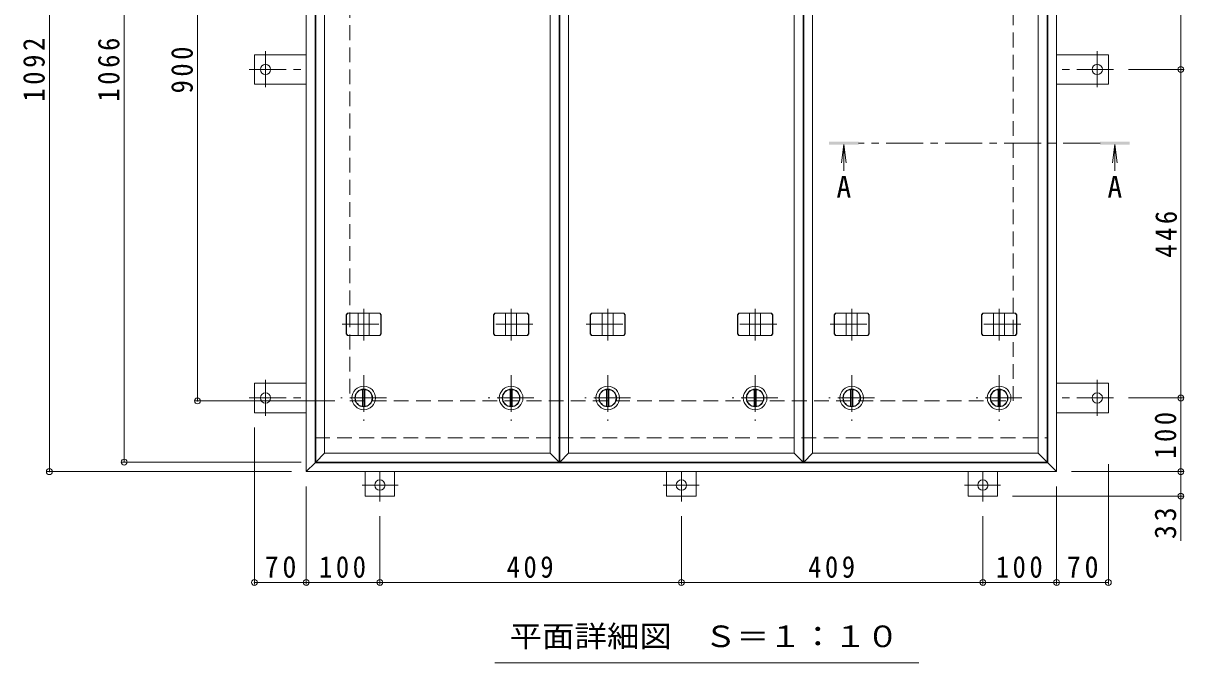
# Model space of a CAD drawing. Units: millimetres on the paper, enlarged 2 times, with parts at other scales. Extents: x -494 to 546, y -392 to 384.
# Drawn here: x -373.6 to -58.7, y 36.4 to 210.1 of the extents above; entities that cross this region are included whole.
import ezdxf
from ezdxf.enums import TextEntityAlignment as Align

# ---------------------------------------------------------------- set-up
doc = ezdxf.new("R2010")
doc.units = ezdxf.units.MM
doc.header["$LTSCALE"] = 2
doc.header["$PDMODE"] = 32
doc.header["$PDSIZE"] = 1.6
doc.linetypes.add('CHAIN1', pattern=[8, 5, -1, 1, -1])
doc.linetypes.add('DASHED2', pattern=[3, 2, -1])
for name, color, linetype, lineweight in [('0-1_躯体', 2, 'Continuous', 9), ('0-2_仕上', 3, 'Continuous', 9), ('0-3_建具', 4, 'Continuous', 9), ('0-4_その他', 7, 'Continuous', 9), ('0-5_寸法', 4, 'Continuous', 9), ('0-E', 3, 'CHAIN1', 9), ('0-F', 7, 'Continuous', 9)]:
    doc.layers.add(name, color=color, linetype=linetype, lineweight=lineweight)
doc.styles.add('ＭＳ ゴシック', font='')
doc.styles.get('ＭＳ ゴシック').set_extended_font_data('MS Gothic')

msp = doc.modelspace()

# ---------------------------------------------------------------- linework, layer by layer
at = {"layer": '0-1_躯体', "linetype": 'DASHED2'}
for p, q in [((-285.011, 287.525), (-285.011, 107.525)), ((-105.011, 107.525), (-105.011, 287.525)), ((-285.011, 107.525), (-105.011, 107.525)), ((-294.411, 97.525), (-95.611, 97.525))]:
    msp.add_line(p, q, dxfattribs=at)
at = {"layer": '0-1_躯体', "color": 3}
for p, q in [((-310.851, 193.525), (-310.851, 201.525)), ((-296.811, 201.525), (-310.851, 201.525)), ((-93.211, 201.525), (-79.171, 201.525)), ((-79.171, 193.525), (-79.171, 201.525)), ((-296.811, 193.525), (-310.851, 193.525)), ((-93.211, 193.525), (-79.171, 193.525)), ((-310.851, 104.325), (-310.851, 112.325)), ((-296.811, 112.325), (-310.851, 112.325)), ((-93.211, 112.325), (-79.171, 112.325)), ((-79.171, 104.325), (-79.171, 112.325)), ((-296.811, 104.325), (-310.851, 104.325)), ((-93.211, 104.325), (-79.171, 104.325)), ((-280.811, 88.325), (-280.811, 81.685)), ((-272.811, 88.325), (-272.811, 81.685)), ((-199.011, 88.325), (-199.011, 81.685)), ((-191.011, 88.325), (-191.011, 81.685)), ((-117.211, 88.325), (-117.211, 81.685)), ((-109.211, 88.325), (-109.211, 81.685)), ((-280.811, 81.685), (-272.811, 81.685)), ((-191.011, 81.685), (-199.011, 81.685)), ((-109.211, 81.685), (-117.211, 81.685))]:
    msp.add_line(p, q, dxfattribs=at)
at = {"layer": '0-1_躯体', "linetype": 'CHAIN1'}
for p, q in [((-281.211, 114.525), (-281.211, 102.125)), ((-241.211, 114.525), (-241.211, 102.125)), ((-215.011, 114.525), (-215.011, 102.125)), ((-175.011, 114.525), (-175.011, 102.125)), ((-148.811, 114.525), (-148.811, 102.125)), ((-108.811, 114.525), (-108.811, 102.125)), ((-275.011, 108.325), (-287.411, 108.325)), ((-235.011, 108.325), (-247.411, 108.325)), ((-208.811, 108.325), (-221.211, 108.325)), ((-168.811, 108.325), (-181.211, 108.325)), ((-142.611, 108.325), (-155.011, 108.325)), ((-102.611, 108.325), (-115.011, 108.325))]:
    msp.add_line(p, q, dxfattribs=at)
at = {"layer": '0-1_躯体'}
for p, q in [((-281.511, 106.044), (-281.511, 110.605)), ((-280.911, 106.044), (-280.911, 110.605)), ((-241.511, 106.044), (-241.511, 110.605)), ((-240.911, 106.044), (-240.911, 110.605)), ((-215.311, 106.044), (-215.311, 110.605)), ((-214.711, 106.044), (-214.711, 110.605)), ((-175.311, 106.044), (-175.311, 110.605)), ((-174.711, 106.044), (-174.711, 110.605)), ((-149.111, 106.044), (-149.111, 110.605)), ((-148.511, 106.044), (-148.511, 110.605)), ((-109.111, 106.044), (-109.111, 110.605)), ((-108.511, 106.044), (-108.511, 110.605))]:
    msp.add_line(p, q, dxfattribs=at)
for centre, radius in [((-281.211, 108.325), 3.2), ((-281.211, 108.325), 2.4), ((-281.211, 108.325), 2.3), ((-241.211, 108.325), 3.2), ((-241.211, 108.325), 2.4), ((-241.211, 108.325), 2.3), ((-215.011, 108.325), 3.2), ((-215.011, 108.325), 2.4), ((-215.011, 108.325), 2.3), ((-175.011, 108.325), 3.2), ((-175.011, 108.325), 2.4), ((-175.011, 108.325), 2.3), ((-148.811, 108.325), 3.2), ((-148.811, 108.325), 2.4), ((-148.811, 108.325), 2.3), ((-108.811, 108.325), 3.2), ((-108.811, 108.325), 2.4), ((-108.811, 108.325), 2.3)]:
    msp.add_circle(centre, radius, dxfattribs=at)
at = {"layer": '0-2_仕上'}
for p, q in [((-294.211, 304.125), (-294.211, 90.925)), ((-228.011, 304.125), (-228.011, 90.925)), ((-161.811, 304.125), (-161.811, 90.925)), ((-291.811, 93.325), (-291.811, 301.725)), ((-230.611, 301.725), (-230.611, 93.325)), ((-225.611, 93.325), (-225.611, 301.725)), ((-164.411, 301.725), (-164.411, 93.325)), ((-159.411, 93.325), (-159.411, 301.725)), ((-98.211, 301.725), (-98.211, 93.325)), ((-291.811, 93.325), (-294.211, 90.925)), ((-291.811, 93.325), (-230.611, 93.325)), ((-230.611, 93.325), (-228.211, 90.925)), ((-225.611, 93.325), (-228.011, 90.925)), ((-225.611, 93.325), (-164.411, 93.325)), ((-164.411, 93.325), (-162.011, 90.925)), ((-159.411, 93.325), (-161.811, 90.925)), ((-159.411, 93.325), (-98.211, 93.325)), ((-98.211, 93.325), (-95.811, 90.925)), ((-228.211, 90.925), (-294.211, 90.925)), ((-162.011, 90.925), (-228.011, 90.925)), ((-95.811, 90.925), (-161.811, 90.925))]:
    msp.add_line(p, q, dxfattribs=at)
for points in [[(-228.211, 90.925), (-228.211, 304.125), (-294.211, 304.125)], [(-162.011, 90.925), (-162.011, 304.125), (-228.011, 304.125)], [(-95.811, 90.925), (-95.811, 304.125), (-161.811, 304.125)]]:
    msp.add_lwpolyline(points, dxfattribs=at)
at = {"layer": '0-3_建具'}
for p, q in [((-296.811, 306.725), (-296.811, 88.325)), ((-93.211, 306.725), (-93.211, 88.325)), ((-294.411, 90.725), (-294.411, 304.325)), ((-95.611, 304.325), (-95.611, 90.725)), ((-285.978, 130.925), (-285.632, 131.325)), ((-285.978, 125.725), (-285.978, 130.925)), ((-285.898, 130.925), (-285.978, 130.925)), ((-285.898, 130.925), (-285.552, 131.325)), ((-285.898, 125.725), (-285.898, 130.925)), ((-276.791, 131.325), (-285.632, 131.325)), ((-282.711, 125.325), (-282.711, 131.325)), ((-279.711, 125.325), (-279.711, 131.325)), ((-276.524, 130.925), (-276.871, 131.325)), ((-276.444, 130.925), (-276.791, 131.325)), ((-276.524, 125.725), (-276.524, 130.925)), ((-276.524, 130.925), (-276.444, 130.925)), ((-276.444, 125.725), (-276.444, 130.925)), ((-245.978, 130.925), (-245.632, 131.325)), ((-245.978, 125.725), (-245.978, 130.925)), ((-245.898, 130.925), (-245.978, 130.925)), ((-245.898, 130.925), (-245.552, 131.325)), ((-245.898, 125.725), (-245.898, 130.925)), ((-236.791, 131.325), (-245.632, 131.325)), ((-242.711, 125.325), (-242.711, 131.325)), ((-239.711, 125.325), (-239.711, 131.325)), ((-236.524, 130.925), (-236.871, 131.325)), ((-236.444, 130.925), (-236.791, 131.325)), ((-236.524, 125.725), (-236.524, 130.925)), ((-236.524, 130.925), (-236.444, 130.925)), ((-236.444, 125.725), (-236.444, 130.925)), ((-219.778, 130.925), (-219.432, 131.325)), ((-219.778, 125.725), (-219.778, 130.925)), ((-219.698, 130.925), (-219.778, 130.925)), ((-219.698, 130.925), (-219.352, 131.325)), ((-219.698, 125.725), (-219.698, 130.925)), ((-210.591, 131.325), (-219.432, 131.325)), ((-216.511, 125.325), (-216.511, 131.325)), ((-213.511, 125.325), (-213.511, 131.325)), ((-210.324, 130.925), (-210.671, 131.325)), ((-210.244, 130.925), (-210.591, 131.325)), ((-210.324, 125.725), (-210.324, 130.925)), ((-210.324, 130.925), (-210.244, 130.925)), ((-210.244, 125.725), (-210.244, 130.925)), ((-179.778, 130.925), (-179.432, 131.325)), ((-179.778, 125.725), (-179.778, 130.925)), ((-179.698, 130.925), (-179.778, 130.925)), ((-179.698, 130.925), (-179.352, 131.325)), ((-179.698, 125.725), (-179.698, 130.925)), ((-170.591, 131.325), (-179.432, 131.325)), ((-176.511, 125.325), (-176.511, 131.325)), ((-173.511, 125.325), (-173.511, 131.325)), ((-170.324, 130.925), (-170.671, 131.325)), ((-170.244, 130.925), (-170.591, 131.325)), ((-170.324, 125.725), (-170.324, 130.925)), ((-170.324, 130.925), (-170.244, 130.925)), ((-170.244, 125.725), (-170.244, 130.925)), ((-153.578, 130.925), (-153.232, 131.325)), ((-153.578, 125.725), (-153.578, 130.925)), ((-153.498, 130.925), (-153.578, 130.925)), ((-153.498, 130.925), (-153.152, 131.325)), ((-153.498, 125.725), (-153.498, 130.925)), ((-144.391, 131.325), (-153.232, 131.325)), ((-150.311, 125.325), (-150.311, 131.325)), ((-147.311, 125.325), (-147.311, 131.325)), ((-144.124, 130.925), (-144.471, 131.325)), ((-144.044, 130.925), (-144.391, 131.325)), ((-144.124, 125.725), (-144.124, 130.925)), ((-144.124, 130.925), (-144.044, 130.925)), ((-144.044, 125.725), (-144.044, 130.925)), ((-113.578, 130.925), (-113.232, 131.325)), ((-113.578, 125.725), (-113.578, 130.925)), ((-113.498, 130.925), (-113.578, 130.925)), ((-113.498, 130.925), (-113.152, 131.325)), ((-113.498, 125.725), (-113.498, 130.925)), ((-104.391, 131.325), (-113.232, 131.325)), ((-110.311, 125.325), (-110.311, 131.325)), ((-107.311, 125.325), (-107.311, 131.325)), ((-104.124, 130.925), (-104.471, 131.325)), ((-104.044, 130.925), (-104.391, 131.325)), ((-104.124, 125.725), (-104.124, 130.925)), ((-104.124, 130.925), (-104.044, 130.925)), ((-104.044, 125.725), (-104.044, 130.925)), ((-285.978, 125.725), (-285.632, 125.325)), ((-285.898, 125.725), (-285.978, 125.725)), ((-285.898, 125.725), (-285.552, 125.325)), ((-285.632, 125.325), (-276.791, 125.325)), ((-276.524, 125.725), (-276.871, 125.325)), ((-276.444, 125.725), (-276.791, 125.325)), ((-276.524, 125.725), (-276.444, 125.725)), ((-245.978, 125.725), (-245.632, 125.325)), ((-245.898, 125.725), (-245.978, 125.725)), ((-245.898, 125.725), (-245.552, 125.325)), ((-245.632, 125.325), (-236.791, 125.325)), ((-236.524, 125.725), (-236.871, 125.325)), ((-236.444, 125.725), (-236.791, 125.325)), ((-236.524, 125.725), (-236.444, 125.725)), ((-219.778, 125.725), (-219.432, 125.325)), ((-219.698, 125.725), (-219.778, 125.725)), ((-219.698, 125.725), (-219.352, 125.325)), ((-219.432, 125.325), (-210.591, 125.325)), ((-210.324, 125.725), (-210.671, 125.325)), ((-210.244, 125.725), (-210.591, 125.325)), ((-210.324, 125.725), (-210.244, 125.725)), ((-179.778, 125.725), (-179.432, 125.325)), ((-179.698, 125.725), (-179.778, 125.725)), ((-179.698, 125.725), (-179.352, 125.325)), ((-179.432, 125.325), (-170.591, 125.325)), ((-170.324, 125.725), (-170.671, 125.325)), ((-170.244, 125.725), (-170.591, 125.325)), ((-170.324, 125.725), (-170.244, 125.725)), ((-153.578, 125.725), (-153.232, 125.325)), ((-153.498, 125.725), (-153.578, 125.725)), ((-153.498, 125.725), (-153.152, 125.325)), ((-153.232, 125.325), (-144.391, 125.325)), ((-144.124, 125.725), (-144.471, 125.325)), ((-144.044, 125.725), (-144.391, 125.325)), ((-144.124, 125.725), (-144.044, 125.725)), ((-113.578, 125.725), (-113.232, 125.325)), ((-113.498, 125.725), (-113.578, 125.725)), ((-113.498, 125.725), (-113.152, 125.325)), ((-113.232, 125.325), (-104.391, 125.325)), ((-104.124, 125.725), (-104.471, 125.325)), ((-104.044, 125.725), (-104.391, 125.325)), ((-104.124, 125.725), (-104.044, 125.725)), ((-294.411, 90.725), (-296.811, 88.325)), ((-93.211, 88.325), (-296.811, 88.325)), ((-294.411, 90.725), (-95.611, 90.725)), ((-93.211, 88.325), (-95.611, 90.725))]:
    msp.add_line(p, q, dxfattribs=at)
at = {"layer": '0-3_建具', "linetype": 'CHAIN1'}
for p, q in [((-281.211, 123.901), (-281.211, 132.549)), ((-241.211, 123.901), (-241.211, 132.549)), ((-215.011, 123.901), (-215.011, 132.549)), ((-175.011, 123.901), (-175.011, 132.549)), ((-148.811, 123.901), (-148.811, 132.549)), ((-108.811, 123.901), (-108.811, 132.549)), ((-287.093, 128.325), (-275.329, 128.325)), ((-235.33, 128.325), (-247.093, 128.325)), ((-220.893, 128.325), (-209.129, 128.325)), ((-169.13, 128.325), (-180.893, 128.325)), ((-154.693, 128.325), (-142.929, 128.325)), ((-102.93, 128.325), (-114.693, 128.325))]:
    msp.add_line(p, q, dxfattribs=at)
at = {"layer": '0-4_その他'}
msp.add_line((-130.605, 36.422), (-245.605, 36.422), dxfattribs=at)
at = {"layer": '0-5_寸法'}
for p, q in [((-150.937, 177.125), (-151.59, 172.167)), ((-150.937, 177.125), (-150.937, 170.004)), ((-150.937, 177.125), (-150.285, 172.167)), ((-77.413, 177.125), (-78.065, 172.167)), ((-77.413, 177.125), (-76.76, 172.167)), ((-77.413, 177.125), (-77.413, 170.004))]:
    msp.add_line(p, q, dxfattribs=at)
at = {"layer": '0-5_寸法', "linetype": 'CHAIN1'}
msp.add_line((-81.413, 177.525), (-146.937, 177.525), dxfattribs=at)
at = {"layer": '0-5_寸法', "color": 7}
msp.add_line((-59.507, 81.685), (-59.507, 69.564), dxfattribs=at)
at = {"layer": '0-5_寸法'}
for points in [[(-154.937, 177.125), (-154.937, 177.925), (-146.937, 177.125), (-146.937, 177.925)], [(-73.413, 177.125), (-73.413, 177.925), (-81.413, 177.125), (-81.413, 177.925)]]:
    msp.add_solid(points, dxfattribs=at)
at = {"layer": '0-E'}
for p, q in [((-307.851, 202.493), (-307.851, 192.715)), ((-82.171, 202.493), (-82.171, 192.715)), ((-312.283, 197.525), (-296.811, 197.525)), ((-77.74, 197.525), (-93.211, 197.525)), ((-307.851, 113.293), (-307.851, 103.515)), ((-82.171, 113.293), (-82.171, 103.515)), ((-312.283, 108.325), (-296.811, 108.325)), ((-77.74, 108.325), (-93.211, 108.325)), ((-276.811, 80.253), (-276.811, 88.325)), ((-195.011, 80.253), (-195.011, 88.325)), ((-113.211, 80.253), (-113.211, 88.325)), ((-271.843, 84.685), (-281.621, 84.685)), ((-199.979, 84.685), (-190.202, 84.685)), ((-118.179, 84.685), (-108.402, 84.685))]:
    msp.add_line(p, q, dxfattribs=at)
at = {"layer": '0-E', "linetype": 'Continuous'}
for centre in [(-307.851, 197.525), (-82.171, 197.525), (-307.851, 108.325), (-82.171, 108.325), (-276.811, 84.685), (-195.011, 84.685), (-113.211, 84.685)]:
    msp.add_circle(centre, 1.4, dxfattribs=at)
at = {"layer": '0-F'}
for p, q in [((-366.492, 306.725), (-366.492, 88.325)), ((-346.203, 304.125), (-346.203, 90.925)), ((-326.313, 107.525), (-326.313, 287.525)), ((-59.507, 286.725), (-59.507, 197.525)), ((-58.907, 197.525), (-73.739, 197.525)), ((-59.507, 197.525), (-59.507, 108.325)), ((-326.913, 107.525), (-289.011, 107.525)), ((-58.907, 108.325), (-73.739, 108.325)), ((-59.507, 108.325), (-59.507, 88.325)), ((-310.851, 57.647), (-310.851, 100.325)), ((-367.092, 88.325), (-300.811, 88.325)), ((-346.803, 90.925), (-298.211, 90.925)), ((-58.907, 88.325), (-89.211, 88.325)), ((-79.171, 57.647), (-79.171, 90.325)), ((-59.507, 88.325), (-59.507, 81.685)), ((-296.811, 57.647), (-296.811, 84.325)), ((-93.211, 57.647), (-93.211, 84.325)), ((-58.907, 81.685), (-105.211, 81.685)), ((-276.811, 57.647), (-276.811, 76.253)), ((-195.011, 57.647), (-195.011, 76.253)), ((-113.211, 57.647), (-113.211, 76.253)), ((-310.851, 58.247), (-296.811, 58.247)), ((-296.811, 58.247), (-276.811, 58.247)), ((-276.811, 58.247), (-195.011, 58.247)), ((-195.011, 58.247), (-113.211, 58.247)), ((-113.211, 58.247), (-93.211, 58.247)), ((-93.211, 58.247), (-79.171, 58.247))]:
    msp.add_line(p, q, dxfattribs=at)
for p in [(-59.507, 197.525), (-326.313, 107.525), (-59.507, 108.325), (-346.203, 90.925), (-366.492, 88.325), (-59.507, 88.325), (-59.507, 81.685), (-310.851, 58.247), (-296.811, 58.247), (-276.811, 58.247), (-195.011, 58.247), (-113.211, 58.247), (-93.211, 58.247), (-79.171, 58.247)]:
    msp.add_point(p, dxfattribs=at)

# ---------------------------------------------------------------- texts
at = {"layer": '0-4_その他', "color": 2, "style": 'ＭＳ ゴシック', "width": 1.1}
msp.add_text('平面詳細図\u3000Ｓ＝１：１０', height=5.865, dxfattribs=at).set_placement((-241.605, 38.922), align=Align.BOTTOM_LEFT)
at = {"layer": '0-5_寸法', "color": 2, "style": 'ＭＳ ゴシック'}
for p in [(-152.937, 160.985), (-79.413, 160.985)]:
    msp.add_text('A', height=5.865, dxfattribs=at).set_placement(p, align=Align.BOTTOM_LEFT)
at = {"layer": '0-F', "color": 2, "char_height": 5.865, "attachment_point": 7, "rotation": 90, "style": 'ＭＳ ゴシック'}
for s, insert in [('\\T1.28;\\W0.9;1092', (-367.692, 188.775)), ('\\T1.28;\\W0.9;1066', (-347.403, 188.775)), ('\\T1.27;\\W0.9;900', (-327.513, 191.025)), ('\\T1.27;\\W0.9;446', (-60.507, 146.425)), ('\\T1.27;\\W0.9;100', (-60.707, 91.825)), ('\\T1.27;\\W0.95;33', (-60.707, 70.025))]:
    msp.add_mtext(s, dxfattribs=dict(at, insert=insert))
at = {"layer": '0-F', "color": 2, "char_height": 5.865, "attachment_point": 7, "style": 'ＭＳ ゴシック'}
for s, insert in [('\\T1.27;\\W0.95;70', (-308.081, 59.447)), ('\\T1.27;\\W0.9;100', (-293.311, 59.447)), ('\\T1.27;\\W0.9;409', (-242.411, 59.447)), ('\\T1.27;\\W0.9;409', (-160.611, 59.447)), ('\\T1.27;\\W0.9;100', (-109.711, 59.447)), ('\\T1.27;\\W0.95;70', (-90.441, 59.447))]:
    msp.add_mtext(s, dxfattribs=dict(at, insert=insert))

doc.saveas('drawing.dxf')
